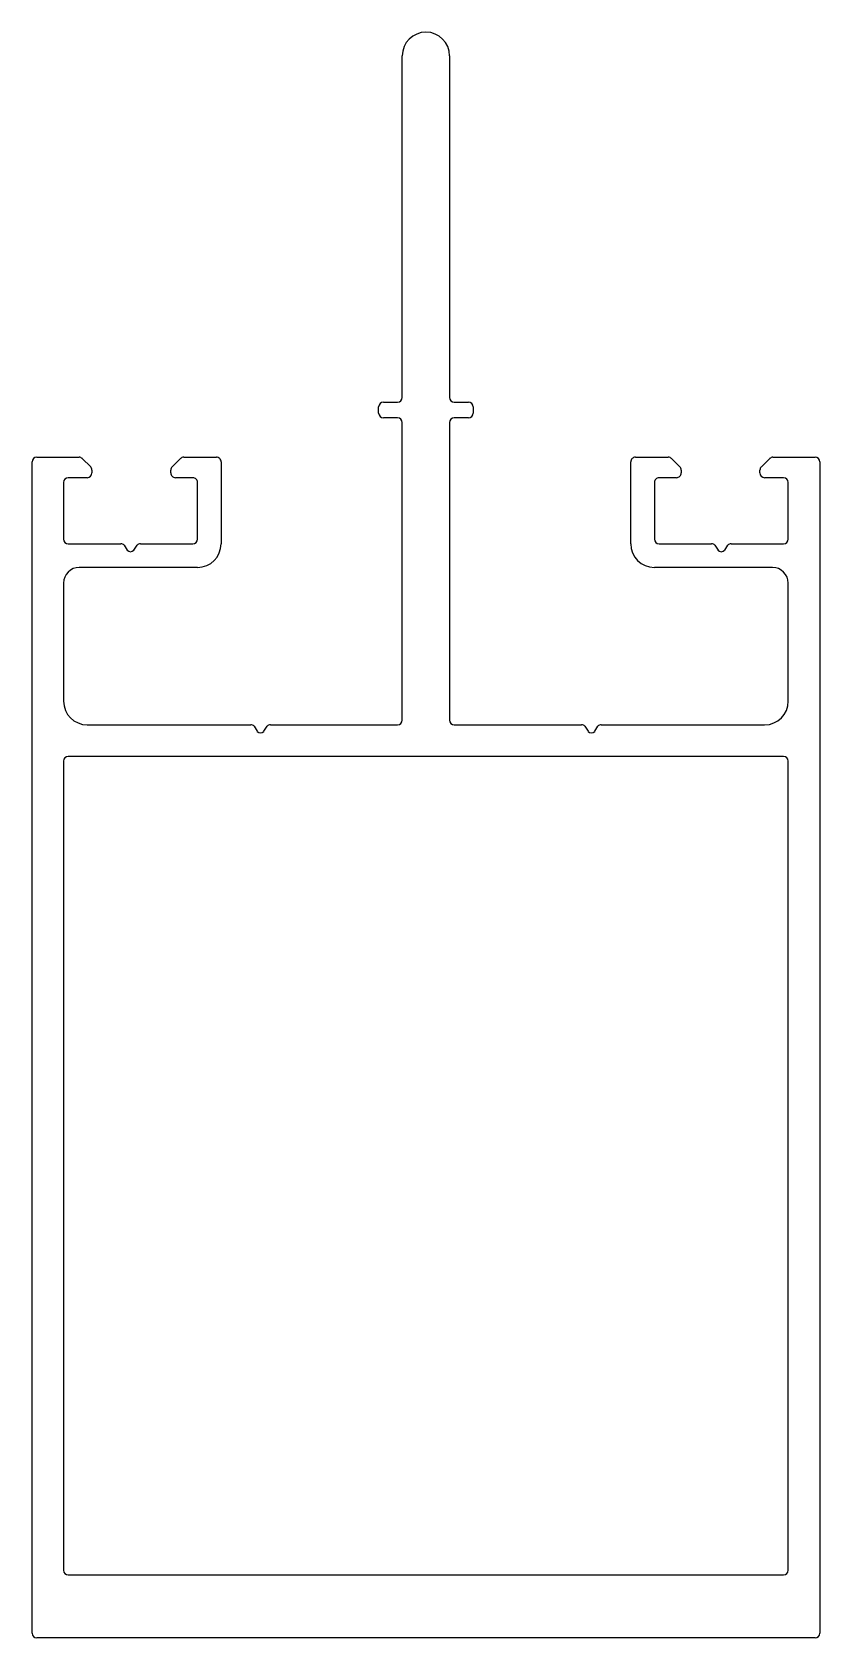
# Model space of a CAD drawing. Extents: x 752 to 802, y 491 to 593.
import ezdxf

# ---------------------------------------------------------------- set-up
doc = ezdxf.new("R2010")
doc.units = 0
doc.layers.get('0').update_dxf_attribs({"linetype": 'CONTINUOUS'})

msp = doc.modelspace()

# ---------------------------------------------------------------- linework, layer by layer
at = {"color": 0}
for p, q in [((775.27, 569.67), (775.27, 591.37)), ((778.27, 591.37), (778.27, 569.67)), ((774.07, 569.37), (774.97, 569.37)), ((778.57, 569.37), (779.47, 569.37)), ((773.77, 568.67), (773.77, 569.07)), ((774.97, 568.37), (774.07, 568.37)), ((779.47, 568.37), (778.57, 568.37)), ((779.77, 569.07), (779.77, 568.67)), ((775.27, 549.17), (775.27, 568.07)), ((778.27, 568.07), (778.27, 549.17)), ((751.77, 491.17), (751.77, 565.57)), ((752.07, 565.87), (754.75, 565.87)), ((754.96, 565.79), (755.49, 565.26)), ((760.66, 565.26), (761.19, 565.78)), ((761.4, 565.87), (763.47, 565.87)), ((763.77, 565.57), (763.77, 560.37)), ((789.77, 560.37), (789.77, 565.57)), ((790.07, 565.87), (792.15, 565.87)), ((792.36, 565.78), (792.89, 565.26)), ((798.06, 565.26), (798.59, 565.79)), ((798.8, 565.87), (801.47, 565.87)), ((801.77, 565.57), (801.77, 491.17)), ((753.77, 564.27), (753.77, 560.67)), ((755.27, 564.57), (754.07, 564.57)), ((755.57, 565.05), (755.57, 564.87)), ((760.57, 564.87), (760.57, 565.05)), ((761.97, 564.57), (760.88, 564.57)), ((762.27, 560.67), (762.27, 564.27)), ((791.27, 564.27), (791.27, 560.67)), ((792.67, 564.57), (791.58, 564.57)), ((792.97, 565.05), (792.97, 564.87)), ((797.97, 564.87), (797.97, 565.05)), ((799.47, 564.57), (798.27, 564.57)), ((799.77, 560.67), (799.77, 564.27)), ((754.07, 560.37), (757.4, 560.37)), ((757.61, 560.29), (757.81, 559.96)), ((758.24, 559.96), (758.44, 560.29)), ((758.65, 560.37), (761.97, 560.37)), ((791.57, 560.37), (794.9, 560.37)), ((795.11, 560.29), (795.31, 559.96)), ((795.74, 559.96), (795.94, 560.29)), ((796.15, 560.37), (799.47, 560.37)), ((762.27, 558.87), (754.77, 558.87)), ((798.77, 558.87), (791.27, 558.87)), ((753.77, 557.87), (753.77, 550.37)), ((799.77, 550.37), (799.77, 557.87)), ((755.27, 548.87), (765.65, 548.87)), ((765.86, 548.79), (766.06, 548.46)), ((766.49, 548.46), (766.69, 548.79)), ((766.9, 548.87), (774.97, 548.87)), ((778.57, 548.87), (786.65, 548.87)), ((786.86, 548.79), (787.06, 548.46)), ((787.49, 548.46), (787.69, 548.79)), ((787.9, 548.87), (798.27, 548.87)), ((799.47, 546.87), (754.07, 546.87)), ((753.77, 546.57), (753.77, 495.17)), ((799.77, 495.17), (799.77, 546.57)), ((754.07, 494.87), (799.47, 494.87)), ((801.47, 490.87), (752.07, 490.87))]:
    msp.add_line(p, q, dxfattribs=at)
for centre, radius, start, end in [((776.77, 591.37), 1.5, 360, 180), ((774.07, 569.07), 0.3, 90, 180), ((774.97, 569.67), 0.3, 270, 360), ((778.57, 569.67), 0.3, 180, 270), ((779.47, 569.07), 0.3, 0, 90), ((774.07, 568.67), 0.3, 180, 270), ((774.97, 568.07), 0.3, 0, 90), ((778.57, 568.07), 0.3, 90, 180), ((779.47, 568.67), 0.3, 270, 0), ((752.07, 565.57), 0.3, 90, 180), ((754.75, 565.57), 0.3, 45, 90), ((755.27, 565.05), 0.3, 0, 45), ((760.87, 565.05), 0.3, 135, 180), ((761.4, 565.57), 0.3, 90.0596, 135), ((763.47, 565.57), 0.3, 360, 90.0596), ((790.07, 565.57), 0.3, 89.9404, 180), ((792.15, 565.57), 0.3, 45, 89.9404), ((792.67, 565.05), 0.3, 360, 45), ((798.27, 565.05), 0.3, 135, 180), ((798.8, 565.57), 0.3, 90, 135), ((801.47, 565.57), 0.3, 360, 90), ((754.07, 564.27), 0.3, 90, 180), ((755.27, 564.87), 0.3, 270, 0), ((760.87, 564.87), 0.3, 180, 270.0983), ((761.97, 564.27), 0.3, 0, 90.0983), ((791.57, 564.27), 0.3, 89.9017, 180), ((792.67, 564.87), 0.3, 269.9017, 360), ((798.27, 564.87), 0.3, 180, 270), ((799.47, 564.27), 0.3, 360, 90), ((754.07, 560.67), 0.3, 180, 270), ((757.4, 560.07), 0.3, 45, 90), ((758.65, 560.07), 0.3, 90, 135), ((761.97, 560.67), 0.3, 270, 0), ((762.27, 560.37), 1.5, 270, 0), ((791.27, 560.37), 1.5, 180, 270), ((791.57, 560.67), 0.3, 180, 270), ((794.9, 560.07), 0.3, 45, 90), ((796.15, 560.07), 0.3, 90, 135), ((799.47, 560.67), 0.3, 270, 0), ((758.02, 560.17), 0.3, 225, 315), ((795.52, 560.17), 0.3, 225, 315), ((754.77, 557.87), 1, 90, 180), ((798.77, 557.87), 1, 0, 90), ((755.27, 550.37), 1.5, 180, 270), ((798.27, 550.37), 1.5, 270, 0), ((765.65, 548.57), 0.3, 45, 90), ((766.9, 548.57), 0.3, 90, 135), ((774.97, 549.17), 0.3, 270, 0), ((778.57, 549.17), 0.3, 180, 270), ((786.65, 548.57), 0.3, 45, 90), ((787.9, 548.57), 0.3, 90, 135), ((766.27, 548.67), 0.3, 225, 315), ((787.27, 548.67), 0.3, 225, 315), ((754.07, 546.57), 0.3, 90, 180), ((799.47, 546.57), 0.3, 360, 90), ((754.07, 495.17), 0.3, 180, 270), ((799.47, 495.17), 0.3, 270, 0), ((752.07, 491.17), 0.3, 180, 270), ((801.47, 491.17), 0.3, 270, 0)]:
    msp.add_arc(centre, radius, start, end, dxfattribs=at)

doc.saveas('drawing.dxf')
